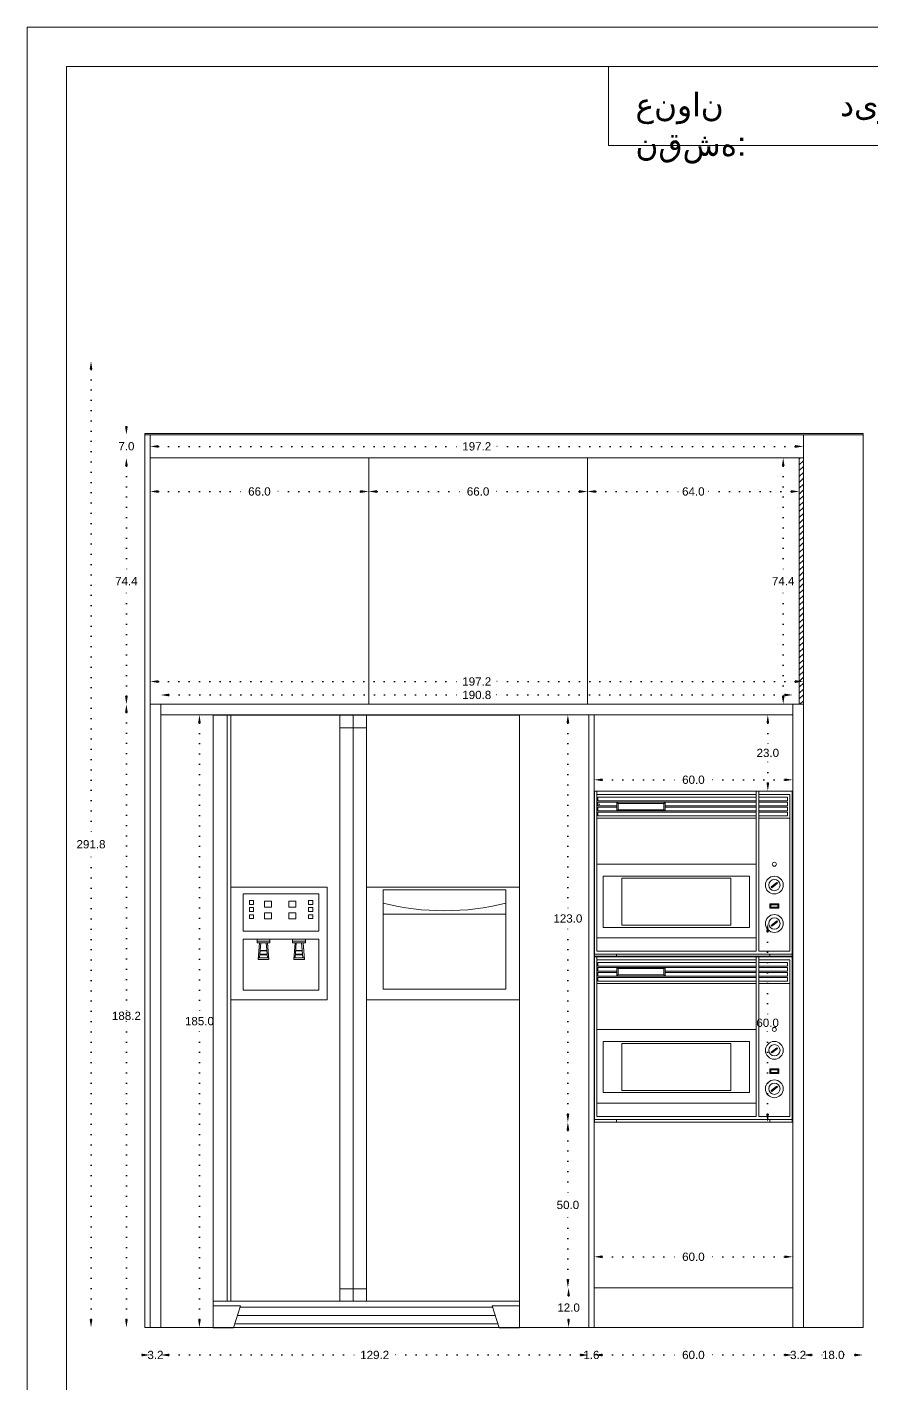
# Model space of a CAD drawing. Header units: inches. Extents: x 104 to 9740, y 936 to 6735.
# Drawn here: x 4051.1 to 4306.1, y 2291.4 to 2701.1 of the extents above; entities that cross this region are included whole.
import ezdxf

# ---------------------------------------------------------------- set-up
doc = ezdxf.new("R2010")
doc.units = ezdxf.units.IN
doc.header["$MEASUREMENT"] = 0
doc.linetypes.add('ACAD_ISO07W100', pattern=[3, 0, -3])
doc.styles.get("Standard").update_dxf_attribs({"font": 'arial.ttf'})
doc.dimstyles.new('Copy of Standard', dxfattribs={"dimtxt": 2.5, "dimasz": 2.5, "dimexe": 0.18, "dimexo": 0.0625, "dimgap": 0.09, "dimtad": 0, "dimtih": 1, "dimtoh": 1, "dimdec": 1, "dimzin": 0, "dimdsep": 46, "dimtxsty": 'Standard', "dimcen": 0.09, "dimse1": 1, "dimse2": 1, "dimadec": 0, "dimazin": 0, "dimtfac": 1, "dimtdec": 1, "dimtix": 1, "dimtofl": 0, "dimtmove": 0, "dimatfit": 3, "dimfxl": 1, "dimtolj": 1, "dimtzin": 0, "dimarcsym": 0})

# ---------------------------------------------------------------- blocks, each defined once
blk = doc.blocks.new('*D433')
at = {"color": 0, "linetype": 'ACAD_ISO07W100', "lineweight": -2, "transparency": 16777216}
for p, q in [((4279.36, 2568.49), (4279.36, 2535.13)), ((4279.36, 2499.09), (4279.36, 2532.45))]:
    blk.add_line(p, q, dxfattribs=at)
at = {"color": 0, "transparency": 16777216}
for points in [[(4278.95, 2568.49), (4279.78, 2568.49), (4279.36, 2570.99)], [(4278.95, 2499.09), (4279.78, 2499.09), (4279.36, 2496.59)]]:
    blk.add_solid(points, dxfattribs=at)
at = {"layer": 'Defpoints', "color": 0, "transparency": 16777216}
for p in [(4279.36, 2570.99), (4285.46, 2570.99), (4285.46, 2496.59)]:
    blk.add_point(p, dxfattribs=at)
at = {"color": 0, "lineweight": 20, "transparency": 16777216, "insert": (4279.36, 2533.79), "char_height": 2.5, "attachment_point": 5}
blk.add_mtext('\\A1;74.4', dxfattribs=at)
blk = doc.blocks.new('*D434')
at = {"color": 0, "linetype": 'ACAD_ISO07W100', "lineweight": -2, "transparency": 16777216}
for p, q in [((4093.96, 2499.39), (4182.67, 2499.39)), ((4279.76, 2499.39), (4191.05, 2499.39))]:
    blk.add_line(p, q, dxfattribs=at)
at = {"color": 0, "transparency": 16777216}
for points in [[(4093.96, 2499.81), (4093.96, 2498.97), (4091.46, 2499.39)], [(4279.76, 2499.81), (4279.76, 2498.97), (4282.26, 2499.39)]]:
    blk.add_solid(points, dxfattribs=at)
at = {"layer": 'Defpoints', "color": 0, "transparency": 16777216}
for p in [(4282.26, 2499.39), (4091.46, 2493.39), (4282.26, 2493.39)]:
    blk.add_point(p, dxfattribs=at)
at = {"color": 0, "lineweight": 20, "transparency": 16777216, "insert": (4186.86, 2499.39), "char_height": 2.5, "attachment_point": 5}
blk.add_mtext('\\A1;190.8', dxfattribs=at)
blk = doc.blocks.new('*D435')
at = {"color": 0, "linetype": 'ACAD_ISO07W100', "lineweight": -2, "transparency": 16777216}
for p, q in [((4103.15, 2490.89), (4103.15, 2402.25)), ((4103.15, 2310.89), (4103.15, 2399.52))]:
    blk.add_line(p, q, dxfattribs=at)
at = {"color": 0, "transparency": 16777216}
for points in [[(4102.74, 2490.89), (4103.57, 2490.89), (4103.15, 2493.39)], [(4102.74, 2310.89), (4103.57, 2310.89), (4103.15, 2308.39)]]:
    blk.add_solid(points, dxfattribs=at)
at = {"layer": 'Defpoints', "color": 0, "transparency": 16777216}
for p in [(4091.46, 2493.39), (4091.46, 2308.39), (4103.15, 2308.39)]:
    blk.add_point(p, dxfattribs=at)
at = {"color": 0, "lineweight": 20, "transparency": 16777216, "insert": (4103.15, 2400.89), "char_height": 2.5, "attachment_point": 5}
blk.add_mtext('\\A1;185.0', dxfattribs=at)
blk = doc.blocks.new('*D436')
at = {"color": 0, "linetype": 'ACAD_ISO07W100', "lineweight": -2, "transparency": 16777216}
for p, q in [((4081.1, 2494.09), (4081.1, 2403.85)), ((4081.1, 2310.89), (4081.1, 2401.12))]:
    blk.add_line(p, q, dxfattribs=at)
at = {"color": 0, "transparency": 16777216}
for points in [[(4080.69, 2494.09), (4081.52, 2494.09), (4081.1, 2496.59)], [(4080.69, 2310.89), (4081.52, 2310.89), (4081.1, 2308.39)]]:
    blk.add_solid(points, dxfattribs=at)
at = {"layer": 'Defpoints', "color": 0, "transparency": 16777216}
for p in [(4088.26, 2496.59), (4081.1, 2308.39), (4088.26, 2308.39)]:
    blk.add_point(p, dxfattribs=at)
at = {"color": 0, "lineweight": 20, "transparency": 16777216, "insert": (4081.1, 2402.49), "char_height": 2.5, "attachment_point": 5}
blk.add_mtext('\\A1;188.2', dxfattribs=at)
blk = doc.blocks.new('*D437')
at = {"color": 0, "linetype": 'ACAD_ISO07W100', "lineweight": -2, "transparency": 16777216}
for p, q in [((4081.1, 2568.49), (4081.1, 2535.13)), ((4081.1, 2499.09), (4081.1, 2532.45))]:
    blk.add_line(p, q, dxfattribs=at)
at = {"color": 0, "transparency": 16777216}
for points in [[(4080.69, 2568.49), (4081.52, 2568.49), (4081.1, 2570.99)], [(4080.69, 2499.09), (4081.52, 2499.09), (4081.1, 2496.59)]]:
    blk.add_solid(points, dxfattribs=at)
at = {"layer": 'Defpoints', "color": 0, "transparency": 16777216}
for p in [(4081.1, 2570.99), (4088.26, 2570.99), (4088.26, 2496.59)]:
    blk.add_point(p, dxfattribs=at)
at = {"color": 0, "lineweight": 20, "transparency": 16777216, "insert": (4081.1, 2533.79), "char_height": 2.5, "attachment_point": 5}
blk.add_mtext('\\A1;74.4', dxfattribs=at)
blk = doc.blocks.new('*D438')
at = {"color": 0, "linetype": 'ACAD_ISO07W100', "lineweight": -2, "transparency": 16777216}
for p, q in [((4090.76, 2574.45), (4182.68, 2574.45)), ((4282.96, 2574.45), (4191.04, 2574.45))]:
    blk.add_line(p, q, dxfattribs=at)
at = {"color": 0, "transparency": 16777216}
for points in [[(4090.76, 2574.86), (4090.76, 2574.03), (4088.26, 2574.45)], [(4282.96, 2574.86), (4282.96, 2574.03), (4285.46, 2574.45)]]:
    blk.add_solid(points, dxfattribs=at)
at = {"layer": 'Defpoints', "color": 0, "transparency": 16777216}
for p in [(4088.26, 2577.99), (4285.46, 2577.99), (4285.46, 2574.45)]:
    blk.add_point(p, dxfattribs=at)
at = {"color": 0, "lineweight": 20, "transparency": 16777216, "insert": (4186.86, 2574.45), "char_height": 2.5, "attachment_point": 5}
blk.add_mtext('\\A1;197.2', dxfattribs=at)
blk = doc.blocks.new('*D439')
at = {"color": 0, "linetype": 'ACAD_ISO07W100', "lineweight": -2, "transparency": 16777216}
for p, q in [((4214.37, 2490.89), (4214.37, 2433.26)), ((4214.37, 2372.89), (4214.37, 2430.52))]:
    blk.add_line(p, q, dxfattribs=at)
at = {"color": 0, "transparency": 16777216}
for points in [[(4213.95, 2490.89), (4214.79, 2490.89), (4214.37, 2493.39)], [(4213.95, 2372.89), (4214.79, 2372.89), (4214.37, 2370.39)]]:
    blk.add_solid(points, dxfattribs=at)
at = {"layer": 'Defpoints', "color": 0, "transparency": 16777216}
for p in [(4214.37, 2493.39), (4252.26, 2493.39), (4252.26, 2370.39)]:
    blk.add_point(p, dxfattribs=at)
at = {"color": 0, "lineweight": 20, "transparency": 16777216, "insert": (4214.37, 2431.89), "char_height": 2.5, "attachment_point": 5}
blk.add_mtext('\\A1;123.0', dxfattribs=at)
blk = doc.blocks.new('*D440')
at = {"color": 0, "linetype": 'ACAD_ISO07W100', "lineweight": -2, "transparency": 16777216}
for p, q in [((4274.66, 2427.89), (4274.66, 2401.75)), ((4274.66, 2372.89), (4274.66, 2399.02))]:
    blk.add_line(p, q, dxfattribs=at)
at = {"color": 0, "transparency": 16777216}
for points in [[(4274.24, 2427.89), (4275.08, 2427.89), (4274.66, 2430.39)], [(4274.24, 2372.89), (4275.08, 2372.89), (4274.66, 2370.39)]]:
    blk.add_solid(points, dxfattribs=at)
at = {"layer": 'Defpoints', "color": 0, "transparency": 16777216}
for p in [(4282.26, 2430.39), (4274.66, 2370.39), (4282.26, 2370.39)]:
    blk.add_point(p, dxfattribs=at)
at = {"color": 0, "lineweight": 20, "transparency": 16777216, "insert": (4274.66, 2400.39), "char_height": 2.5, "attachment_point": 5}
blk.add_mtext('\\A1;60.0', dxfattribs=at)
blk = doc.blocks.new('*D441')
at = {"color": 0, "linetype": 'ACAD_ISO07W100', "lineweight": -2, "transparency": 16777216}
for p, q in [((4274.72, 2490.89), (4274.72, 2483.26)), ((4274.72, 2472.89), (4274.72, 2480.52))]:
    blk.add_line(p, q, dxfattribs=at)
at = {"color": 0, "transparency": 16777216}
for points in [[(4274.31, 2490.89), (4275.14, 2490.89), (4274.72, 2493.39)], [(4274.31, 2472.89), (4275.14, 2472.89), (4274.72, 2470.39)]]:
    blk.add_solid(points, dxfattribs=at)
at = {"layer": 'Defpoints', "color": 0, "transparency": 16777216}
for p in [(4274.72, 2493.39), (4282.26, 2493.39), (4282.11, 2470.39)]:
    blk.add_point(p, dxfattribs=at)
at = {"color": 0, "lineweight": 20, "transparency": 16777216, "insert": (4274.72, 2481.89), "char_height": 2.5, "attachment_point": 5}
blk.add_mtext('\\A1;23.0', dxfattribs=at)
blk = doc.blocks.new('*D442')
at = {"color": 0, "linetype": 'ACAD_ISO07W100', "lineweight": -2, "transparency": 16777216}
for p, q in [((4214.37, 2367.89), (4214.37, 2346.75)), ((4214.37, 2322.89), (4214.37, 2344.02))]:
    blk.add_line(p, q, dxfattribs=at)
at = {"color": 0, "transparency": 16777216}
for points in [[(4213.95, 2367.89), (4214.79, 2367.89), (4214.37, 2370.39)], [(4213.95, 2322.89), (4214.79, 2322.89), (4214.37, 2320.39)]]:
    blk.add_solid(points, dxfattribs=at)
at = {"layer": 'Defpoints', "color": 0, "transparency": 16777216}
for p in [(4222.26, 2370.39), (4214.37, 2320.39), (4222.26, 2320.39)]:
    blk.add_point(p, dxfattribs=at)
at = {"color": 0, "lineweight": 20, "transparency": 16777216, "insert": (4214.37, 2345.39), "char_height": 2.5, "attachment_point": 5}
blk.add_mtext('\\A1;50.0', dxfattribs=at)
blk = doc.blocks.new('*D443')
at = {"color": 0, "linetype": 'ACAD_ISO07W100', "lineweight": -2, "transparency": 16777216}
for p, q in [((4214.58, 2317.89), (4214.58, 2315.75)), ((4214.58, 2310.89), (4214.58, 2313.02))]:
    blk.add_line(p, q, dxfattribs=at)
at = {"color": 0, "transparency": 16777216}
for points in [[(4214.16, 2317.89), (4215, 2317.89), (4214.58, 2320.39)], [(4214.16, 2310.89), (4215, 2310.89), (4214.58, 2308.39)]]:
    blk.add_solid(points, dxfattribs=at)
at = {"layer": 'Defpoints', "color": 0, "transparency": 16777216}
for p in [(4222.26, 2320.39), (4214.58, 2308.39), (4222.26, 2308.39)]:
    blk.add_point(p, dxfattribs=at)
at = {"color": 0, "lineweight": 20, "transparency": 16777216, "insert": (4214.58, 2314.39), "char_height": 2.5, "attachment_point": 5}
blk.add_mtext('\\A1;12.0', dxfattribs=at)
blk = doc.blocks.new('*D444')
at = {"color": 0, "linetype": 'ACAD_ISO07W100', "lineweight": -2, "transparency": 16777216}
for p, q in [((4090.76, 2560.83), (4117.92, 2560.83)), ((4151.76, 2560.83), (4124.6, 2560.83))]:
    blk.add_line(p, q, dxfattribs=at)
at = {"color": 0, "transparency": 16777216}
for points in [[(4090.76, 2561.25), (4090.76, 2560.41), (4088.26, 2560.83)], [(4151.76, 2561.25), (4151.76, 2560.41), (4154.26, 2560.83)]]:
    blk.add_solid(points, dxfattribs=at)
at = {"layer": 'Defpoints', "color": 0, "transparency": 16777216}
for p in [(4088.26, 2577.99), (4154.26, 2570.99), (4154.26, 2560.83)]:
    blk.add_point(p, dxfattribs=at)
at = {"color": 0, "lineweight": 20, "transparency": 16777216, "insert": (4121.26, 2560.83), "char_height": 2.5, "attachment_point": 5}
blk.add_mtext('\\A1;66.0', dxfattribs=at)
blk = doc.blocks.new('*D445')
at = {"color": 0, "linetype": 'ACAD_ISO07W100', "lineweight": -2, "transparency": 16777216}
for p, q in [((4156.76, 2560.83), (4183.92, 2560.83)), ((4217.76, 2560.83), (4190.6, 2560.83))]:
    blk.add_line(p, q, dxfattribs=at)
at = {"color": 0, "transparency": 16777216}
for points in [[(4156.76, 2561.25), (4156.76, 2560.41), (4154.26, 2560.83)], [(4217.76, 2561.25), (4217.76, 2560.41), (4220.26, 2560.83)]]:
    blk.add_solid(points, dxfattribs=at)
at = {"layer": 'Defpoints', "color": 0, "transparency": 16777216}
for p in [(4154.26, 2570.99), (4220.26, 2570.99), (4220.26, 2560.83)]:
    blk.add_point(p, dxfattribs=at)
at = {"color": 0, "lineweight": 20, "transparency": 16777216, "insert": (4187.26, 2560.83), "char_height": 2.5, "attachment_point": 5}
blk.add_mtext('\\A1;66.0', dxfattribs=at)
blk = doc.blocks.new('*D446')
at = {"color": 0, "linetype": 'ACAD_ISO07W100', "lineweight": -2, "transparency": 16777216}
for p, q in [((4222.76, 2560.83), (4248.9, 2560.83)), ((4281.72, 2560.83), (4255.58, 2560.83))]:
    blk.add_line(p, q, dxfattribs=at)
at = {"color": 0, "transparency": 16777216}
for points in [[(4222.76, 2561.25), (4222.76, 2560.41), (4220.26, 2560.83)], [(4281.72, 2561.25), (4281.72, 2560.41), (4284.22, 2560.83)]]:
    blk.add_solid(points, dxfattribs=at)
at = {"layer": 'Defpoints', "color": 0, "transparency": 16777216}
for p in [(4220.26, 2570.99), (4284.22, 2570.99), (4284.22, 2560.83)]:
    blk.add_point(p, dxfattribs=at)
at = {"color": 0, "lineweight": 20, "transparency": 16777216, "insert": (4252.24, 2560.83), "char_height": 2.5, "attachment_point": 5}
blk.add_mtext('\\A1;64.0', dxfattribs=at)
blk = doc.blocks.new('*D447')
at = {"color": 0, "linetype": 'ACAD_ISO07W100', "lineweight": -2, "transparency": 16777216}
for p, q in [((4081.1, 2580.49), (4081.1, 2582.99)), ((4081.1, 2568.49), (4081.1, 2565.99))]:
    blk.add_line(p, q, dxfattribs=at)
at = {"color": 0, "transparency": 16777216}
for points in [[(4080.69, 2580.49), (4081.52, 2580.49), (4081.1, 2577.99)], [(4080.69, 2568.49), (4081.52, 2568.49), (4081.1, 2570.99)]]:
    blk.add_solid(points, dxfattribs=at)
at = {"layer": 'Defpoints', "color": 0, "transparency": 16777216}
for p in [(4081.1, 2577.99), (4088.26, 2577.99), (4088.26, 2570.99)]:
    blk.add_point(p, dxfattribs=at)
at = {"color": 0, "lineweight": 20, "transparency": 16777216, "insert": (4081.1, 2574.49), "char_height": 2.5, "attachment_point": 5}
blk.add_mtext('\\A1;7.0', dxfattribs=at)
blk = doc.blocks.new('*D448')
at = {"color": 0, "linetype": 'ACAD_ISO07W100', "lineweight": -2, "transparency": 16777216}
for p, q in [((4070.42, 2597.7), (4070.42, 2455.66)), ((4070.42, 2310.89), (4070.42, 2452.93))]:
    blk.add_line(p, q, dxfattribs=at)
at = {"color": 0, "transparency": 16777216}
for points in [[(4070.01, 2597.7), (4070.84, 2597.7), (4070.42, 2600.2)], [(4070.01, 2310.89), (4070.84, 2310.89), (4070.42, 2308.39)]]:
    blk.add_solid(points, dxfattribs=at)
at = {"layer": 'Defpoints', "color": 0, "transparency": 16777216}
for p in [(4070.42, 2600.2), (4086.66, 2600.2), (4086.66, 2308.39)]:
    blk.add_point(p, dxfattribs=at)
at = {"color": 0, "lineweight": 20, "transparency": 16777216, "insert": (4070.42, 2454.3), "char_height": 2.5, "attachment_point": 5}
blk.add_mtext('\\A1;291.8', dxfattribs=at)
blk = doc.blocks.new('*D461')
at = {"color": 0, "linetype": 'ACAD_ISO07W100', "lineweight": -2, "transparency": 16777216}
for p, q in [((4085.76, 2300.09), (4083.26, 2300.09)), ((4093.96, 2300.09), (4096.46, 2300.09))]:
    blk.add_line(p, q, dxfattribs=at)
at = {"color": 0, "transparency": 16777216}
for points in [[(4085.76, 2300.5), (4085.76, 2299.67), (4088.26, 2300.09)], [(4093.96, 2300.5), (4093.96, 2299.67), (4091.46, 2300.09)]]:
    blk.add_solid(points, dxfattribs=at)
at = {"layer": 'Defpoints', "color": 0, "transparency": 16777216}
for p in [(4088.26, 2308.39), (4091.46, 2308.39), (4091.46, 2300.09)]:
    blk.add_point(p, dxfattribs=at)
at = {"color": 0, "lineweight": 20, "transparency": 16777216, "insert": (4089.86, 2300.09), "char_height": 2.5, "attachment_point": 5}
blk.add_mtext('\\A1;3.2', dxfattribs=at)
blk = doc.blocks.new('*D462')
at = {"color": 0, "linetype": 'ACAD_ISO07W100', "lineweight": -2, "transparency": 16777216}
for p, q in [((4093.96, 2300.09), (4151.88, 2300.09)), ((4218.16, 2300.09), (4160.24, 2300.09))]:
    blk.add_line(p, q, dxfattribs=at)
at = {"color": 0, "transparency": 16777216}
for points in [[(4093.96, 2300.5), (4093.96, 2299.67), (4091.46, 2300.09)], [(4218.16, 2300.5), (4218.16, 2299.67), (4220.66, 2300.09)]]:
    blk.add_solid(points, dxfattribs=at)
at = {"layer": 'Defpoints', "color": 0, "transparency": 16777216}
for p in [(4091.46, 2308.39), (4220.66, 2308.39), (4220.66, 2300.09)]:
    blk.add_point(p, dxfattribs=at)
at = {"color": 0, "lineweight": 20, "transparency": 16777216, "insert": (4156.06, 2300.09), "char_height": 2.5, "attachment_point": 5}
blk.add_mtext('\\A1;129.2', dxfattribs=at)
blk = doc.blocks.new('*D463')
at = {"color": 0, "linetype": 'ACAD_ISO07W100', "lineweight": -2, "transparency": 16777216}
for p, q in [((4218.16, 2300.09), (4215.66, 2300.09)), ((4224.76, 2300.09), (4227.26, 2300.09))]:
    blk.add_line(p, q, dxfattribs=at)
at = {"color": 0, "transparency": 16777216}
for points in [[(4218.16, 2300.5), (4218.16, 2299.67), (4220.66, 2300.09)], [(4224.76, 2300.5), (4224.76, 2299.67), (4222.26, 2300.09)]]:
    blk.add_solid(points, dxfattribs=at)
at = {"layer": 'Defpoints', "color": 0, "transparency": 16777216}
for p in [(4220.66, 2308.39), (4222.26, 2308.39), (4222.26, 2300.09)]:
    blk.add_point(p, dxfattribs=at)
at = {"color": 0, "lineweight": 20, "transparency": 16777216, "insert": (4221.46, 2300.09), "char_height": 2.5, "attachment_point": 5}
blk.add_mtext('\\A1;1.6', dxfattribs=at)
blk = doc.blocks.new('*D464')
at = {"color": 0, "linetype": 'ACAD_ISO07W100', "lineweight": -2, "transparency": 16777216}
for p, q in [((4224.76, 2300.09), (4248.92, 2300.09)), ((4279.76, 2300.09), (4255.6, 2300.09))]:
    blk.add_line(p, q, dxfattribs=at)
at = {"color": 0, "transparency": 16777216}
for points in [[(4224.76, 2300.5), (4224.76, 2299.67), (4222.26, 2300.09)], [(4279.76, 2300.5), (4279.76, 2299.67), (4282.26, 2300.09)]]:
    blk.add_solid(points, dxfattribs=at)
at = {"layer": 'Defpoints', "color": 0, "transparency": 16777216}
for p in [(4222.26, 2308.39), (4282.26, 2308.39), (4282.26, 2300.09)]:
    blk.add_point(p, dxfattribs=at)
at = {"color": 0, "lineweight": 20, "transparency": 16777216, "insert": (4252.26, 2300.09), "char_height": 2.5, "attachment_point": 5}
blk.add_mtext('\\A1;60.0', dxfattribs=at)
blk = doc.blocks.new('*D465')
at = {"color": 0, "linetype": 'ACAD_ISO07W100', "lineweight": -2, "transparency": 16777216}
for p, q in [((4279.76, 2300.09), (4277.26, 2300.09)), ((4287.96, 2300.09), (4290.46, 2300.09))]:
    blk.add_line(p, q, dxfattribs=at)
at = {"color": 0, "transparency": 16777216}
for points in [[(4279.76, 2300.5), (4279.76, 2299.67), (4282.26, 2300.09)], [(4287.96, 2300.5), (4287.96, 2299.67), (4285.46, 2300.09)]]:
    blk.add_solid(points, dxfattribs=at)
at = {"layer": 'Defpoints', "color": 0, "transparency": 16777216}
for p in [(4282.26, 2308.39), (4285.46, 2308.39), (4285.46, 2300.09)]:
    blk.add_point(p, dxfattribs=at)
at = {"color": 0, "lineweight": 20, "transparency": 16777216, "insert": (4283.86, 2300.09), "char_height": 2.5, "attachment_point": 5}
blk.add_mtext('\\A1;3.2', dxfattribs=at)
blk = doc.blocks.new('*D466')
at = {"color": 0, "linetype": 'ACAD_ISO07W100', "lineweight": -2, "transparency": 16777216}
for p, q in [((4287.96, 2300.09), (4291.24, 2300.09)), ((4300.96, 2300.09), (4297.67, 2300.09))]:
    blk.add_line(p, q, dxfattribs=at)
at = {"color": 0, "transparency": 16777216}
for points in [[(4287.96, 2300.5), (4287.96, 2299.67), (4285.46, 2300.09)], [(4300.96, 2300.5), (4300.96, 2299.67), (4303.46, 2300.09)]]:
    blk.add_solid(points, dxfattribs=at)
at = {"layer": 'Defpoints', "color": 0, "transparency": 16777216}
for p in [(4285.46, 2308.39), (4303.46, 2308.39), (4303.46, 2300.09)]:
    blk.add_point(p, dxfattribs=at)
at = {"color": 0, "lineweight": 20, "transparency": 16777216, "insert": (4294.46, 2300.09), "char_height": 2.5, "attachment_point": 5}
blk.add_mtext('\\A1;18.0', dxfattribs=at)
blk = doc.blocks.new('*D799')
at = {"color": 0, "linetype": 'ACAD_ISO07W100', "lineweight": -2, "transparency": 16777216}
for p, q in [((4090.76, 2503.45), (4182.68, 2503.45)), ((4282.96, 2503.45), (4191.04, 2503.45))]:
    blk.add_line(p, q, dxfattribs=at)
at = {"color": 0, "transparency": 16777216}
for points in [[(4090.76, 2503.87), (4090.76, 2503.03), (4088.26, 2503.45)], [(4282.96, 2503.87), (4282.96, 2503.03), (4285.46, 2503.45)]]:
    blk.add_solid(points, dxfattribs=at)
at = {"layer": 'Defpoints', "color": 0, "transparency": 16777216}
for p in [(4285.46, 2503.45), (4088.26, 2496.59), (4285.46, 2496.59)]:
    blk.add_point(p, dxfattribs=at)
at = {"color": 0, "lineweight": 20, "transparency": 16777216, "insert": (4186.86, 2503.45), "char_height": 2.5, "attachment_point": 5}
blk.add_mtext('\\A1;197.2', dxfattribs=at)
blk = doc.blocks.new('*D808')
at = {"color": 0, "linetype": 'ACAD_ISO07W100', "lineweight": -2, "transparency": 16777216}
for p, q in [((4224.76, 2473.78), (4248.92, 2473.78)), ((4279.76, 2473.78), (4255.6, 2473.78))]:
    blk.add_line(p, q, dxfattribs=at)
at = {"color": 0, "transparency": 16777216}
for points in [[(4224.76, 2474.19), (4224.76, 2473.36), (4222.26, 2473.78)], [(4279.76, 2474.19), (4279.76, 2473.36), (4282.26, 2473.78)]]:
    blk.add_solid(points, dxfattribs=at)
at = {"layer": 'Defpoints', "color": 0, "transparency": 16777216}
for p in [(4282.26, 2473.78), (4222.26, 2470.39), (4282.26, 2470.39)]:
    blk.add_point(p, dxfattribs=at)
at = {"color": 0, "lineweight": 20, "transparency": 16777216, "insert": (4252.26, 2473.78), "char_height": 2.5, "attachment_point": 5}
blk.add_mtext('\\A1;60.0', dxfattribs=at)
blk = doc.blocks.new('*D809')
at = {"color": 0, "linetype": 'ACAD_ISO07W100', "lineweight": -2, "transparency": 16777216}
for p, q in [((4224.76, 2329.74), (4248.92, 2329.74)), ((4279.76, 2329.74), (4255.6, 2329.74))]:
    blk.add_line(p, q, dxfattribs=at)
at = {"color": 0, "transparency": 16777216}
for points in [[(4224.76, 2330.16), (4224.76, 2329.33), (4222.26, 2329.74)], [(4279.76, 2330.16), (4279.76, 2329.33), (4282.26, 2329.74)]]:
    blk.add_solid(points, dxfattribs=at)
at = {"layer": 'Defpoints', "color": 0, "transparency": 16777216}
for p in [(4282.26, 2329.74), (4222.26, 2320.39), (4282.26, 2320.39)]:
    blk.add_point(p, dxfattribs=at)
at = {"color": 0, "lineweight": 20, "transparency": 16777216, "insert": (4252.26, 2329.74), "char_height": 2.5, "attachment_point": 5}
blk.add_mtext('\\A1;60.0', dxfattribs=at)

msp = doc.modelspace()

# ---------------------------------------------------------------- hatches: boundary and pattern name
at = {"lineweight": 20}
h = msp.add_hatch(dxfattribs=at)
h.set_pattern_fill('ANSI31', color=256, scale=10)
h.set_pattern_definition([(45, (0, 351.1978), (-0.88388348, 0.88388348), [])])
h.paths.add_polyline_path([(4285.46, 2570.99), (4284.22, 2570.99), (4284.22, 2496.59), (4285.46, 2496.59)])

# ---------------------------------------------------------------- linework, layer by layer
for p, q in [((4086.66, 2578.39), (4303.46, 2578.39)), ((4086.66, 2308.39), (4086.66, 2578.39)), ((4303.46, 2577.99), (4086.66, 2577.99)), ((4088.26, 2308.39), (4088.26, 2577.99)), ((4285.46, 2308.39), (4285.46, 2577.99)), ((4303.46, 2308.39), (4303.46, 2578.39)), ((4285.46, 2570.99), (4088.26, 2570.99)), ((4154.26, 2496.59), (4154.26, 2570.99)), ((4220.26, 2570.99), (4220.26, 2496.59)), ((4284.22, 2570.99), (4284.22, 2496.59)), ((4285.46, 2496.59), (4088.26, 2496.59)), ((4091.46, 2308.39), (4091.46, 2496.59)), ((4282.26, 2308.39), (4282.26, 2496.59)), ((4282.26, 2493.39), (4091.46, 2493.39)), ((4220.66, 2308.39), (4220.66, 2493.39)), ((4222.26, 2308.39), (4222.26, 2493.39)), ((4282.11, 2470.39), (4222.41, 2470.39)), ((4282.26, 2370.39), (4222.26, 2370.39)), ((4282.26, 2320.39), (4222.26, 2320.39)), ((4303.46, 2308.39), (4086.66, 2308.39))]:
    msp.add_line(p, q, dxfattribs=at)
at = {"color": 30, "lineweight": 20, "true_color": 0xf26722}
for p, q in [((4107.29, 2493.3), (4107.29, 2308.3)), ((4107.29, 2493.3), (4199.79, 2493.3)), ((4107.29, 2308.3), (4107.29, 2493.3)), ((4111.53, 2493.3), (4111.53, 2316.35)), ((4112.65, 2493.3), (4112.65, 2316.35)), ((4145.49, 2493.3), (4145.49, 2316.35)), ((4149.52, 2493.3), (4149.52, 2316.35)), ((4153.54, 2493.3), (4153.54, 2316.35)), ((4199.79, 2493.3), (4199.79, 2308.3)), ((4145.49, 2489.52), (4153.54, 2489.52)), ((4282.26, 2470.39), (4222.26, 2470.39)), ((4282.26, 2470.39), (4222.26, 2470.39)), ((4282.26, 2470.39), (4222.26, 2470.39)), ((4222.26, 2470.39), (4282.26, 2470.39)), ((4222.41, 2470.39), (4222.41, 2421.14)), ((4223.08, 2470.39), (4223.08, 2422.01)), ((4271.17, 2469.31), (4223.08, 2469.31)), ((4229.18, 2467.01), (4229.53, 2466.67)), ((4243.37, 2466.67), (4243.72, 2467.01)), ((4271.17, 2422.01), (4271.17, 2470.39)), ((4272.04, 2422.01), (4272.04, 2470.39)), ((4281.34, 2469.31), (4272.04, 2469.31)), ((4281.34, 2422.01), (4281.34, 2469.31)), ((4282.11, 2421.14), (4282.11, 2470.39)), ((4229.53, 2464.74), (4229.18, 2464.4)), ((4243.37, 2464.74), (4243.72, 2464.4)), ((4271.17, 2462.19), (4223.08, 2462.19)), ((4281.34, 2462.19), (4272.04, 2462.19)), ((4271.17, 2448.26), (4223.08, 2448.26)), ((4112.65, 2441.33), (4141.74, 2441.33)), ((4141.74, 2441.33), (4141.74, 2407.37)), ((4153.54, 2441.33), (4199.79, 2441.33)), ((4158.57, 2433.25), (4195.66, 2433.25)), ((4223.08, 2426.04), (4271.17, 2426.04)), ((4120.55, 2425.09), (4124.45, 2425.09)), ((4121.3, 2424.5), (4120.88, 2419.53)), ((4121.66, 2424.5), (4121.28, 2419.99)), ((4121.47, 2422.25), (4123.46, 2422.25)), ((4121.47, 2422.1), (4123.46, 2422.1)), ((4123.27, 2424.5), (4123.65, 2419.99)), ((4123.7, 2424.5), (4124.12, 2419.53)), ((4131.27, 2425.09), (4135.17, 2425.09)), ((4132.02, 2424.5), (4131.6, 2419.53)), ((4132.38, 2424.5), (4132, 2419.99)), ((4132.19, 2422.25), (4134.18, 2422.25)), ((4132.19, 2422.1), (4134.18, 2422.1)), ((4133.99, 2424.5), (4134.37, 2419.99)), ((4134.42, 2424.5), (4134.84, 2419.53)), ((4223.08, 2422.01), (4271.17, 2422.01)), ((4272.04, 2422.01), (4281.34, 2422.01)), ((4120.88, 2419.53), (4124.12, 2419.53)), ((4120.92, 2419.99), (4124.08, 2419.99)), ((4121.36, 2420.94), (4123.57, 2420.94)), ((4121.37, 2421.09), (4123.56, 2421.09)), ((4131.6, 2419.53), (4134.84, 2419.53)), ((4131.64, 2419.99), (4134.8, 2419.99)), ((4132.08, 2420.94), (4134.29, 2420.94)), ((4132.09, 2421.09), (4134.28, 2421.09)), ((4222.26, 2420.49), (4282.26, 2420.49)), ((4282.26, 2420.29), (4222.26, 2420.29)), ((4222.26, 2420.29), (4282.26, 2420.29)), ((4222.41, 2421.14), (4282.11, 2421.14)), ((4222.41, 2420.29), (4222.41, 2371.24)), ((4282.11, 2420.29), (4222.41, 2420.29)), ((4282.11, 2420.29), (4222.41, 2420.29)), ((4282.11, 2420.29), (4222.41, 2420.29)), ((4223.08, 2420.29), (4223.08, 2372.11)), ((4271.17, 2419.41), (4223.08, 2419.41)), ((4271.17, 2372.11), (4271.17, 2420.29)), ((4272.04, 2372.11), (4272.04, 2420.29)), ((4281.34, 2419.41), (4272.04, 2419.41)), ((4281.34, 2372.11), (4281.34, 2419.41)), ((4282.11, 2371.24), (4282.11, 2420.29)), ((4229.18, 2417.11), (4229.53, 2416.77)), ((4229.53, 2414.84), (4229.18, 2414.5)), ((4243.37, 2416.77), (4243.72, 2417.11)), ((4243.37, 2414.84), (4243.72, 2414.5)), ((4271.17, 2412.3), (4223.08, 2412.3)), ((4281.34, 2412.3), (4272.04, 2412.3)), ((4112.65, 2407.37), (4141.74, 2407.37)), ((4153.54, 2407.37), (4199.79, 2407.37)), ((4271.17, 2398.37), (4223.08, 2398.37)), ((4223.08, 2376.14), (4271.17, 2376.14)), ((4223.08, 2372.11), (4271.17, 2372.11)), ((4272.04, 2372.11), (4281.34, 2372.11)), ((4282.26, 2370.39), (4222.26, 2370.39)), ((4282.26, 2370.39), (4222.26, 2370.39)), ((4222.26, 2370.39), (4282.26, 2370.39)), ((4222.41, 2371.24), (4282.11, 2371.24)), ((4282.11, 2370.39), (4222.41, 2370.39)), ((4282.11, 2370.39), (4222.41, 2370.39)), ((4145.49, 2320.03), (4153.54, 2320.03)), ((4107.29, 2316.35), (4199.79, 2316.35)), ((4107.29, 2314.98), (4115.51, 2314.98)), ((4115.51, 2314.98), (4113.45, 2308.3)), ((4191.56, 2314.98), (4193.62, 2308.3)), ((4199.79, 2314.98), (4191.56, 2314.98)), ((4114.61, 2312.06), (4192.46, 2312.06)), ((4115.39, 2314.57), (4191.69, 2314.57)), ((4107.29, 2308.3), (4113.45, 2308.3)), ((4113.84, 2309.55), (4193.24, 2309.55)), ((4193.62, 2308.3), (4199.79, 2308.3))]:
    msp.add_line(p, q, dxfattribs=at)
at = {"lineweight": 20}
for points in [[(4051.14, 2701.06), (4051.14, 1993.79), (4551.23, 1993.79), (4551.23, 2701.06)], [(4063.05, 2689.15), (4063.05, 2017.08), (4539.32, 2017.08), (4539.32, 2689.15)], [(4226.59, 2665.33), (4539.32, 2665.33), (4539.32, 2689.15), (4226.59, 2689.15)]]:
    msp.add_lwpolyline(points, close=True, dxfattribs=at)
at = {"color": 30, "lineweight": 20, "true_color": 0xf26722}
for points in [[(4223.37, 2468.54), (4271.17, 2468.54)], [(4271.17, 2467.45), (4223.37, 2467.45), (4223.37, 2468.54)], [(4229.18, 2465.92), (4223.37, 2465.92), (4223.37, 2467.01)], [(4223.37, 2467.01), (4229.18, 2467.01)], [(4243.72, 2467.01), (4271.17, 2467.01)], [(4272.04, 2468.54), (4280.62, 2468.54), (4280.62, 2467.45), (4272.04, 2467.45)], [(4272.04, 2467.01), (4280.62, 2467.01), (4280.62, 2465.92), (4272.04, 2465.92)], [(4223.37, 2465.49), (4229.18, 2465.49)], [(4229.18, 2464.4), (4223.37, 2464.4), (4223.37, 2465.49)], [(4223.37, 2463.96), (4271.17, 2463.96)], [(4271.17, 2462.87), (4223.37, 2462.87), (4223.37, 2463.96)], [(4271.17, 2465.92), (4243.72, 2465.92)], [(4243.72, 2465.49), (4271.17, 2465.49)], [(4271.17, 2464.4), (4243.72, 2464.4)], [(4272.04, 2465.49), (4280.62, 2465.49), (4280.62, 2464.4), (4272.04, 2464.4)], [(4272.04, 2463.96), (4280.62, 2463.96), (4280.62, 2462.87), (4272.04, 2462.87)], [(4223.37, 2418.64), (4271.17, 2418.64)], [(4271.17, 2417.55), (4223.37, 2417.55), (4223.37, 2418.64)], [(4272.04, 2418.64), (4280.62, 2418.64), (4280.62, 2417.55), (4272.04, 2417.55)], [(4229.18, 2416.02), (4223.37, 2416.02), (4223.37, 2417.11)], [(4223.37, 2417.11), (4229.18, 2417.11)], [(4223.37, 2415.59), (4229.18, 2415.59)], [(4229.18, 2414.5), (4223.37, 2414.5), (4223.37, 2415.59)], [(4223.37, 2414.06), (4271.17, 2414.06)], [(4271.17, 2412.97), (4223.37, 2412.97), (4223.37, 2414.06)], [(4243.72, 2417.11), (4271.17, 2417.11)], [(4271.17, 2416.02), (4243.72, 2416.02)], [(4243.72, 2415.59), (4271.17, 2415.59)], [(4271.17, 2414.5), (4243.72, 2414.5)], [(4272.04, 2417.11), (4280.62, 2417.11), (4280.62, 2416.02), (4272.04, 2416.02)], [(4272.04, 2415.59), (4280.62, 2415.59), (4280.62, 2414.5), (4272.04, 2414.5)], [(4272.04, 2414.06), (4280.62, 2414.06), (4280.62, 2412.97), (4272.04, 2412.97)]]:
    msp.add_lwpolyline(points, dxfattribs=at)
for points in [[(4229.18, 2467.01), (4243.72, 2467.01), (4243.72, 2464.4), (4229.18, 2464.4)], [(4229.53, 2466.67), (4243.37, 2466.67), (4243.37, 2464.74), (4229.53, 2464.74)], [(4225.04, 2444.69), (4269.21, 2444.69), (4269.21, 2429.21), (4225.04, 2429.21)], [(4230.66, 2444.04), (4263.59, 2444.04), (4263.59, 2429.87), (4230.66, 2429.87)], [(4275.72, 2441.44), (4275.92, 2441.19), (4277.65, 2442.54), (4277.45, 2442.79)], [(4116.36, 2439.38), (4139.23, 2439.38), (4139.23, 2428.08), (4116.36, 2428.08)], [(4158.57, 2440.52), (4195.66, 2440.52), (4195.66, 2410.58), (4158.57, 2410.58)], [(4118.25, 2437.33), (4119.5, 2437.33), (4119.5, 2436.16), (4118.25, 2436.16)], [(4118.25, 2435.22), (4119.5, 2435.22), (4119.5, 2434.05), (4118.25, 2434.05)], [(4122.8, 2437.17), (4124.91, 2437.17), (4124.91, 2435.3), (4122.8, 2435.3)], [(4122.8, 2433.65), (4124.91, 2433.65), (4124.91, 2431.78), (4122.8, 2431.78)], [(4130.12, 2437.17), (4132.23, 2437.17), (4132.23, 2435.3), (4130.12, 2435.3)], [(4130.12, 2433.65), (4132.23, 2433.65), (4132.23, 2431.78), (4130.12, 2431.78)], [(4137.34, 2437.33), (4136.09, 2437.33), (4136.09, 2436.16), (4137.34, 2436.16)], [(4137.34, 2435.22), (4136.09, 2435.22), (4136.09, 2434.05), (4137.34, 2434.05)], [(4275.33, 2436.37), (4278.05, 2436.37), (4278.05, 2435.01), (4275.33, 2435.01)], [(4275.48, 2436.22), (4277.9, 2436.22), (4277.9, 2435.16), (4275.48, 2435.16)], [(4275.63, 2436.07), (4277.75, 2436.07), (4277.75, 2435.31), (4275.63, 2435.31)], [(4118.25, 2433.03), (4119.5, 2433.03), (4119.5, 2431.86), (4118.25, 2431.86)], [(4137.34, 2433.03), (4136.09, 2433.03), (4136.09, 2431.86), (4137.34, 2431.86)], [(4275.72, 2429.83), (4275.92, 2429.58), (4277.65, 2430.93), (4277.45, 2431.18)], [(4116.36, 2425.69), (4139.23, 2425.69), (4139.23, 2410.27), (4116.36, 2410.27)], [(4120.55, 2425.69), (4124.45, 2425.69), (4124.45, 2424.5), (4120.55, 2424.5)], [(4131.27, 2425.69), (4135.17, 2425.69), (4135.17, 2424.5), (4131.27, 2424.5)], [(4222.41, 2421.14), (4229.08, 2421.14), (4229.08, 2420.29), (4222.41, 2420.29)], [(4282.11, 2421.14), (4275.34, 2421.14), (4275.34, 2420.29), (4282.11, 2420.29)], [(4229.18, 2417.11), (4243.72, 2417.11), (4243.72, 2414.5), (4229.18, 2414.5)], [(4229.53, 2416.77), (4243.37, 2416.77), (4243.37, 2414.84), (4229.53, 2414.84)], [(4225.04, 2394.79), (4269.21, 2394.79), (4269.21, 2379.31), (4225.04, 2379.31)], [(4230.66, 2394.14), (4263.59, 2394.14), (4263.59, 2379.97), (4230.66, 2379.97)], [(4275.72, 2391.55), (4275.92, 2391.29), (4277.65, 2392.64), (4277.45, 2392.89)], [(4275.33, 2386.47), (4278.05, 2386.47), (4278.05, 2385.12), (4275.33, 2385.12)], [(4275.48, 2386.32), (4277.9, 2386.32), (4277.9, 2385.27), (4275.48, 2385.27)], [(4275.63, 2386.17), (4277.75, 2386.17), (4277.75, 2385.41), (4275.63, 2385.41)], [(4275.72, 2379.93), (4275.92, 2379.68), (4277.65, 2381.03), (4277.45, 2381.28)], [(4222.41, 2371.24), (4229.08, 2371.24), (4229.08, 2370.39), (4222.41, 2370.39)], [(4282.11, 2371.24), (4275.34, 2371.24), (4275.34, 2370.39), (4282.11, 2370.39)]]:
    msp.add_lwpolyline(points, close=True, dxfattribs=at)
for centre, radius in [((4276.69, 2448.29), 0.607), ((4276.69, 2441.99), 2.69), ((4276.69, 2441.99), 1.71), ((4276.69, 2430.38), 2.69), ((4276.69, 2430.38), 1.71), ((4276.69, 2398.39), 0.607), ((4276.69, 2392.09), 2.69), ((4276.69, 2392.09), 1.71), ((4276.69, 2380.48), 2.69), ((4276.69, 2380.48), 1.71)]:
    msp.add_circle(centre, radius, dxfattribs=at)
msp.add_arc((4177.12, 2510.5), 76.27, 255.9247, 284.0753, dxfattribs=at)
msp.add_point((4223.86, 2466.35), dxfattribs=at)

# ---------------------------------------------------------------- texts
at = {"lineweight": 20, "char_height": 7.1441, "attachment_point": 1}
for s, width, insert in [('{\\fArial|b0|i0|c178|p34;عنوان نقشه}:', 52.9987, (4234.78, 2681.27)), ('{\\fArial|b0|i0|c178|p34;دیوار2}', 61.9241, (4296.55, 2681.38))]:
    msp.add_mtext_dynamic_manual_height_columns(s, width=width, gutter_width=323.85, heights=[0], dxfattribs=dict(at, insert=insert))

# ---------------------------------------------------------------- dimensions: what is measured, and where the dimension line sits
at = {"lineweight": 20}
for base, p1, p2, angle, picture, middle in [((4070.42, 2600.2), (4086.66, 2308.39), (4086.66, 2600.2), 270, '*D448', (4070.42, 2454.3)), ((4081.1, 2577.99), (4088.26, 2570.99), (4088.26, 2577.99), 90, '*D447', (4081.1, 2574.49)), ((4081.1, 2570.99), (4088.26, 2496.59), (4088.26, 2570.99), 90, '*D437', (4081.1, 2533.79)), ((4279.36, 2570.99), (4285.46, 2496.59), (4285.46, 2570.99), 90, '*D433', (4279.36, 2533.79)), ((4081.1, 2308.39), (4088.26, 2496.59), (4088.26, 2308.39), 90, '*D436', (4081.1, 2402.49)), ((4103.15, 2308.39), (4091.46, 2493.39), (4091.46, 2308.39), 90, '*D435', (4103.15, 2400.89)), ((4274.72, 2493.39), (4282.11, 2470.39), (4282.26, 2493.39), 90, '*D441', (4274.72, 2481.89)), ((4214.37, 2320.39), (4222.26, 2370.39), (4222.26, 2320.39), 90, '*D442', (4214.37, 2345.39)), ((4214.58, 2308.39), (4222.26, 2320.39), (4222.26, 2308.39), 90, '*D443', (4214.58, 2314.39))]:
    dim = msp.add_linear_dim(base=base, p1=p1, p2=p2, angle=angle, dimstyle='Copy of Standard', dxfattribs=at)
    dim.commit()
    dim.dimension.update_dxf_attribs({"geometry": picture, "text_midpoint": middle})
for base, p1, p2, picture, middle in [((4285.46, 2574.45), (4088.26, 2577.99), (4285.46, 2577.99), '*D438', (4186.86, 2574.45)), ((4154.26, 2560.83), (4088.26, 2577.99), (4154.26, 2570.99), '*D444', (4121.26, 2560.83)), ((4220.26, 2560.83), (4154.26, 2570.99), (4220.26, 2570.99), '*D445', (4187.26, 2560.83)), ((4284.22, 2560.83), (4220.26, 2570.99), (4284.22, 2570.99), '*D446', (4252.24, 2560.83)), ((4282.26, 2473.78), (4222.26, 2470.39), (4282.26, 2470.39), '*D808', (4252.26, 2473.78)), ((4282.26, 2329.74), (4222.26, 2320.39), (4282.26, 2320.39), '*D809', (4252.26, 2329.74)), ((4091.46, 2300.09), (4088.26, 2308.39), (4091.46, 2308.39), '*D461', (4089.86, 2300.09)), ((4220.66, 2300.09), (4091.46, 2308.39), (4220.66, 2308.39), '*D462', (4156.06, 2300.09)), ((4222.26, 2300.09), (4220.66, 2308.39), (4222.26, 2308.39), '*D463', (4221.46, 2300.09)), ((4282.26, 2300.09), (4222.26, 2308.39), (4282.26, 2308.39), '*D464', (4252.26, 2300.09)), ((4285.46, 2300.09), (4282.26, 2308.39), (4285.46, 2308.39), '*D465', (4283.86, 2300.09)), ((4303.46, 2300.09), (4285.46, 2308.39), (4303.46, 2308.39), '*D466', (4294.46, 2300.09))]:
    dim = msp.add_linear_dim(base=base, p1=p1, p2=p2, dimstyle='Copy of Standard', dxfattribs=at)
    dim.commit()
    dim.dimension.update_dxf_attribs({"geometry": picture, "text_midpoint": middle})
for base, p1, p2, picture, middle in [((4285.46, 2503.45), (4088.26, 2496.59), (4285.46, 2496.59), '*D799', (4186.86, 2503.45)), ((4282.26, 2499.39), (4091.46, 2493.39), (4282.26, 2493.39), '*D434', (4186.86, 2499.39))]:
    dim = msp.add_linear_dim(base=base, p1=p1, p2=p2, dimstyle='Copy of Standard', dxfattribs=at)
    dim.commit()
    dim.dimension.update_dxf_attribs({"geometry": picture, "text_midpoint": middle, "dimtype": 160})
dim = msp.add_linear_dim(base=(4214.37, 2493.39), p1=(4252.26, 2370.39), p2=(4252.26, 2493.39), angle=90, dimstyle='Copy of Standard', dxfattribs=at)
dim.commit()
dim.dimension.update_dxf_attribs({"geometry": '*D439', "text_midpoint": (4214.37, 2431.89), "dimtype": 160})
at = {"color": 30, "lineweight": 20, "true_color": 0xf26722}
dim = msp.add_linear_dim(base=(4274.66, 2370.39), p1=(4282.26, 2430.39), p2=(4282.26, 2370.39), angle=90, dimstyle='Copy of Standard', dxfattribs=at)
dim.commit()
dim.dimension.update_dxf_attribs({"geometry": '*D440', "text_midpoint": (4274.66, 2400.39)})

doc.saveas('drawing.dxf')
